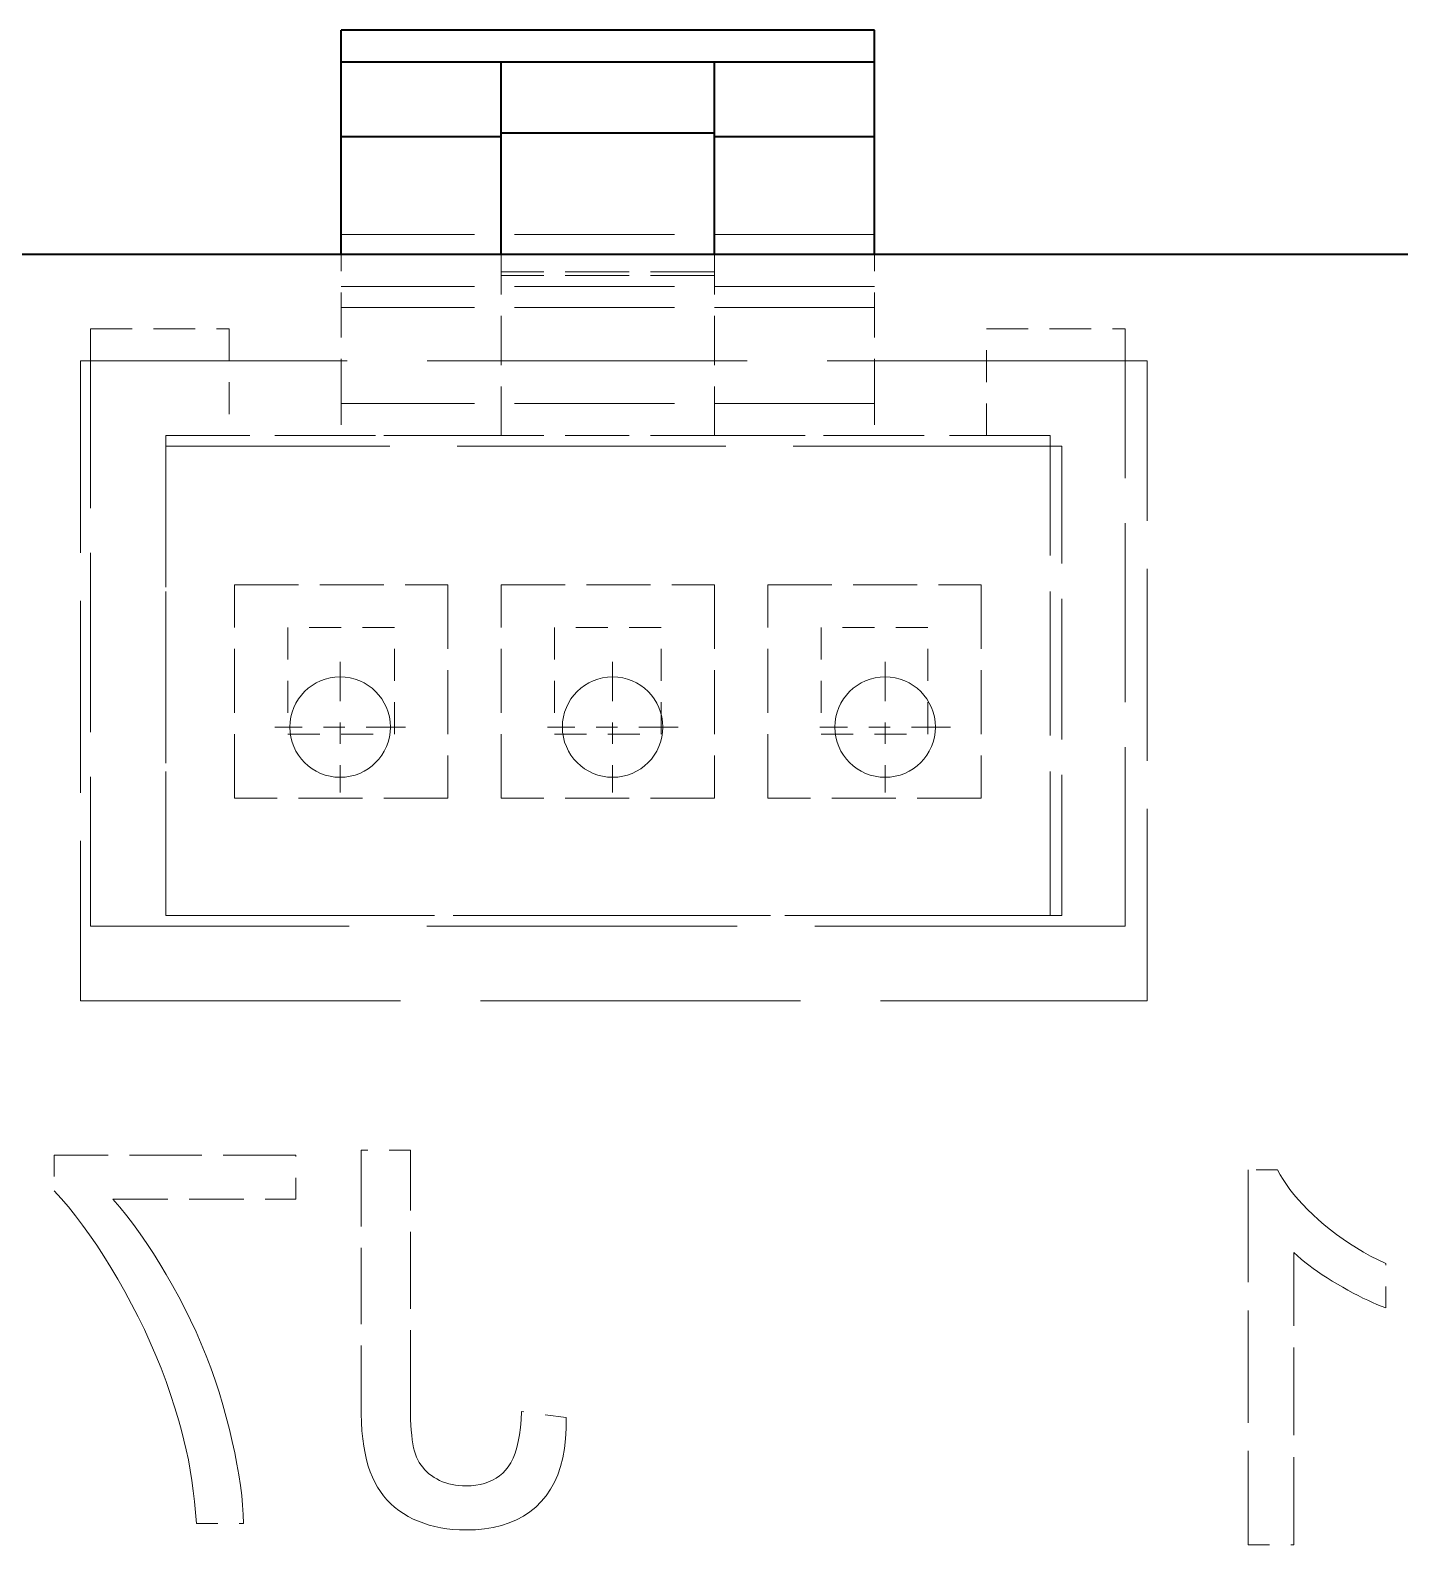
# Model space of a CAD drawing. Extents: x 23 to 417, y 3 to 294.
# Drawn here: x 234.59 to 241.01, y 143.64 to 150.74 of the extents above; entities that cross this region are included whole.
import ezdxf

# ---------------------------------------------------------------- set-up
doc = ezdxf.new("R2010")
doc.units = 0
doc.linetypes.add('DASHDOT', pattern=[18.5, 12, -3, 0.5, -3])
doc.linetypes.add('DASHED', pattern=[15, 12, -3])
doc.layers.get('0').update_dxf_attribs({"lineweight": 13})

# ---------------------------------------------------------------- blocks, each defined once
blk = doc.blocks.new('BLOCK3510')
at = {"color": 7, "linetype": 'DASHDOT', "lineweight": 13, "ltscale": 0.030627}
for p, q in [((-63.456, 44.479), (-63.456, 43.254)), ((-62.843, 43.867), (-64.068, 43.867))]:
    blk.add_line(p, q, dxfattribs=at)
blk = doc.blocks.new('BLOCK3511')
at = {"color": 7, "linetype": 'DASHDOT', "lineweight": 13, "ltscale": 0.030627}
for p, q in [((-66.011, 44.479), (-66.011, 43.254)), ((-65.398, 43.867), (-66.623, 43.867))]:
    blk.add_line(p, q, dxfattribs=at)
blk = doc.blocks.new('BLOCK3516')
at = {"color": 7, "linetype": 'DASHDOT', "lineweight": 13, "ltscale": 0.030627}
blk.add_line((-68.566, 44.479), (-68.566, 43.254), dxfattribs=at)
at = {"color": 7, "linetype": 'DASHDOT', "lineweight": 13, "ltscale": 0.030626}
blk.add_line((-67.953, 43.867), (-69.178, 43.867), dxfattribs=at)
blk = doc.blocks.new('BLOCK3528')
at = {"color": 7, "lineweight": 35, "ltscale": 0.0075}
for p, q in [((-68.555, 50.1), (-68.555, 50.4)), ((-63.555, 50.1), (-63.555, 50.4))]:
    blk.add_line(p, q, dxfattribs=at)
at = {"color": 7, "lineweight": 35, "ltscale": 0.125}
blk.add_line((-63.555, 50.4), (-68.555, 50.4), dxfattribs=at)
at = {"color": 7, "lineweight": 35, "ltscale": 0.0175}
for p, q in [((-68.555, 49.4), (-68.555, 50.1)), ((-63.555, 49.4), (-63.555, 50.1))]:
    blk.add_line(p, q, dxfattribs=at)
at = {"color": 7, "lineweight": 35, "ltscale": 0.0375}
for p, q in [((-67.055, 50.1), (-68.555, 50.1)), ((-63.555, 50.1), (-65.055, 50.1)), ((-67.055, 49.4), (-68.555, 49.4)), ((-63.555, 49.4), (-65.055, 49.4))]:
    blk.add_line(p, q, dxfattribs=at)
at = {"color": 7, "lineweight": 35, "ltscale": 0.016587}
for p, q in [((-67.055, 49.436), (-67.055, 50.1)), ((-65.055, 49.436), (-65.055, 50.1))]:
    blk.add_line(p, q, dxfattribs=at)
at = {"color": 7, "lineweight": 35, "ltscale": 0.05}
for p, q in [((-65.055, 50.1), (-67.055, 50.1)), ((-65.055, 49.436), (-67.055, 49.436))]:
    blk.add_line(p, q, dxfattribs=at)
at = {"color": 7, "lineweight": 35, "ltscale": 0.028413}
for p, q in [((-67.055, 48.3), (-67.055, 49.436)), ((-65.055, 48.3), (-65.055, 49.436))]:
    blk.add_line(p, q, dxfattribs=at)
at = {"color": 7, "lineweight": 35, "ltscale": 0.0275}
for p, q in [((-68.555, 48.3), (-68.555, 49.4)), ((-63.555, 48.3), (-63.555, 49.4))]:
    blk.add_line(p, q, dxfattribs=at)
at = {"color": 7, "linetype": 'DASHED', "lineweight": 13, "ltscale": 0.125}
for p, q in [((-63.555, 48.486), (-68.555, 48.486)), ((-63.555, 47.999), (-68.555, 47.999)), ((-63.555, 47.8), (-68.555, 47.8)), ((-63.555, 46.9), (-68.555, 46.9)), ((-63.555, 46.9), (-68.555, 46.9))]:
    blk.add_line(p, q, dxfattribs=at)
at = {"color": 7, "lineweight": 35}
blk.add_line((-81, 48.3), (-11.7, 48.3), dxfattribs=at)
at = {"color": 7, "linetype": 'DASHED', "lineweight": 13, "ltscale": 0.035}
for p, q in [((-68.555, 46.9), (-68.555, 48.3)), ((-63.555, 46.9), (-63.555, 48.3))]:
    blk.add_line(p, q, dxfattribs=at)
at = {"color": 7, "linetype": 'DASHED', "lineweight": 13, "ltscale": 0.004087}
for p, q in [((-67.055, 48.136), (-67.055, 48.3)), ((-65.055, 48.136), (-65.055, 48.3))]:
    blk.add_line(p, q, dxfattribs=at)
at = {"color": 7, "linetype": 'DASHED', "lineweight": 13, "ltscale": 0.038413}
for p, q in [((-67.055, 46.6), (-67.055, 48.136)), ((-65.055, 46.6), (-65.055, 48.136))]:
    blk.add_line(p, q, dxfattribs=at)
at = {"color": 7, "linetype": 'DASHED', "lineweight": 13, "ltscale": 0.05}
for p, q in [((-65.055, 48.136), (-67.055, 48.136)), ((-65.055, 48.1), (-67.055, 48.1)), ((-65.055, 46.6), (-67.055, 46.6)), ((-69.555, 45.2), (-67.555, 45.2)), ((-69.555, 43.2), (-69.555, 45.2)), ((-67.555, 45.2), (-67.555, 43.2)), ((-67.055, 45.2), (-65.055, 45.2)), ((-67.055, 43.2), (-67.055, 45.2)), ((-65.055, 45.2), (-65.055, 43.2)), ((-64.555, 45.2), (-62.555, 45.2)), ((-64.555, 43.2), (-64.555, 45.2)), ((-62.555, 45.2), (-62.555, 43.2)), ((-67.555, 43.2), (-69.555, 43.2)), ((-65.055, 43.2), (-67.055, 43.2)), ((-62.555, 43.2), (-64.555, 43.2))]:
    blk.add_line(p, q, dxfattribs=at)
at = {"color": 7, "linetype": 'DASHED', "lineweight": 13, "ltscale": 0.0325}
for p, q in [((-70.905, 47.6), (-69.605, 47.6)), ((-62.505, 47.6), (-61.205, 47.6))]:
    blk.add_line(p, q, dxfattribs=at)
at = {"color": 7, "linetype": 'DASHED', "lineweight": 13, "ltscale": 0.14}
for p, q in [((-70.905, 47.6), (-70.905, 42)), ((-61.205, 42), (-61.205, 47.6))]:
    blk.add_line(p, q, dxfattribs=at)
at = {"color": 7, "linetype": 'DASHED', "lineweight": 13, "ltscale": 0.025}
for p, q in [((-69.605, 47.6), (-69.605, 46.6)), ((-62.505, 46.6), (-62.505, 47.6)), ((-68.055, 44.8), (-69.055, 44.8)), ((-69.055, 44.8), (-69.055, 43.8)), ((-68.055, 43.8), (-68.055, 44.8)), ((-65.555, 44.8), (-66.555, 44.8)), ((-66.555, 44.8), (-66.555, 43.8)), ((-65.555, 43.8), (-65.555, 44.8)), ((-63.055, 44.8), (-64.055, 44.8)), ((-64.055, 44.8), (-64.055, 43.8)), ((-63.055, 43.8), (-63.055, 44.8)), ((-69.055, 43.8), (-68.055, 43.8)), ((-66.555, 43.8), (-65.555, 43.8)), ((-64.055, 43.8), (-63.055, 43.8))]:
    blk.add_line(p, q, dxfattribs=at)
at = {"color": 7, "linetype": 'DASHED', "lineweight": 13, "ltscale": 0.25}
for p, q in [((-61, 47.3), (-71, 47.3)), ((-71, 41.3), (-61, 41.3))]:
    blk.add_line(p, q, dxfattribs=at)
at = {"color": 7, "linetype": 'DASHED', "lineweight": 13, "ltscale": 0.15}
for p, q in [((-71, 47.3), (-71, 41.3)), ((-61, 41.3), (-61, 47.3))]:
    blk.add_line(p, q, dxfattribs=at)
at = {"color": 7, "linetype": 'DASHED', "lineweight": 13, "ltscale": 0.0075}
for p, q in [((-68.555, 46.9), (-68.555, 46.6)), ((-63.555, 46.9), (-63.555, 46.6))]:
    blk.add_line(p, q, dxfattribs=at)
at = {"color": 7, "linetype": 'DASHED', "lineweight": 13, "ltscale": 0.1125}
for p, q in [((-70.2, 42.1), (-70.2, 46.6)), ((-61.91, 42.1), (-61.91, 46.6))]:
    blk.add_line(p, q, dxfattribs=at)
at = {"color": 7, "linetype": 'DASHED', "lineweight": 13, "ltscale": 0.078625}
for p, q in [((-67.055, 46.6), (-70.2, 46.6)), ((-61.91, 46.6), (-65.055, 46.6))]:
    blk.add_line(p, q, dxfattribs=at)
at = {"color": 7, "linetype": 'DASHED', "lineweight": 13, "ltscale": 0.0375}
for p, q in [((-67.055, 46.6), (-68.555, 46.6)), ((-63.555, 46.6), (-65.055, 46.6))]:
    blk.add_line(p, q, dxfattribs=at)
at = {"color": 7, "linetype": 'DASHED', "lineweight": 13, "ltscale": 0.11}
for p, q in [((-70.2, 46.5), (-70.2, 42.1)), ((-61.8, 42.1), (-61.8, 46.5))]:
    blk.add_line(p, q, dxfattribs=at)
at = {"color": 7, "linetype": 'DASHED', "lineweight": 13, "ltscale": 0.21}
for p, q in [((-61.8, 46.5), (-70.2, 46.5)), ((-70.2, 42.1), (-61.8, 42.1))]:
    blk.add_line(p, q, dxfattribs=at)
at = {"color": 7, "linetype": 'DASHED', "lineweight": 13, "ltscale": 0.20725}
blk.add_line((-61.91, 42.1), (-70.2, 42.1), dxfattribs=at)
at = {"color": 7, "linetype": 'DASHED', "lineweight": 13, "ltscale": 0.2425}
blk.add_line((-61.205, 42), (-70.905, 42), dxfattribs=at)
at = {"color": 7, "linetype": 'DASHED', "lineweight": 13, "ltscale": 0.011579}
blk.add_line((-67.907, 39.899), (-68.37, 39.899), dxfattribs=at)
at = {"color": 7, "linetype": 'DASHED', "lineweight": 13, "ltscale": 0.059627}
blk.add_line((-68.37, 39.899), (-68.37, 37.514), dxfattribs=at)
at = {"color": 7, "linetype": 'DASHED', "lineweight": 13, "ltscale": 0.060283}
blk.add_line((-67.907, 37.488), (-67.907, 39.899), dxfattribs=at)
at = {"color": 7, "linetype": 'DASHED', "lineweight": 13, "ltscale": 0.056642}
blk.add_line((-68.982, 39.854), (-71.247, 39.854), dxfattribs=at)
at = {"color": 7, "linetype": 'DASHED', "lineweight": 13, "ltscale": 0.008356}
blk.add_line((-71.247, 39.854), (-71.247, 39.52), dxfattribs=at)
at = {"color": 7, "linetype": 'DASHED', "lineweight": 13, "ltscale": 0.010326}
blk.add_line((-68.982, 39.441), (-68.982, 39.854), dxfattribs=at)
at = {"color": 7, "linetype": 'DASHED', "lineweight": 13, "ltscale": 0.006924}
blk.add_line((-59.776, 39.716), (-60.053, 39.716), dxfattribs=at)
at = {"color": 7, "linetype": 'DASHED', "lineweight": 13, "ltscale": 0.087858}
blk.add_line((-60.053, 39.716), (-60.053, 36.201), dxfattribs=at)
at = {"color": 7, "linetype": 'DASHED', "lineweight": 13, "ltscale": 0.001286}
blk.add_line((-59.752, 39.67), (-59.776, 39.716), dxfattribs=at)
at = {"color": 7, "linetype": 'DASHED', "lineweight": 13, "ltscale": 0.001331}
blk.add_line((-59.724, 39.624), (-59.752, 39.67), dxfattribs=at)
at = {"color": 7, "linetype": 'DASHED', "lineweight": 13, "ltscale": 0.001379}
blk.add_line((-59.694, 39.578), (-59.724, 39.624), dxfattribs=at)
at = {"color": 7, "linetype": 'DASHED', "lineweight": 13, "ltscale": 0.002482}
blk.add_line((-71.247, 39.52), (-71.181, 39.446), dxfattribs=at)
at = {"color": 7, "linetype": 'DASHED', "lineweight": 13, "ltscale": 0.00143}
blk.add_line((-59.661, 39.532), (-59.694, 39.578), dxfattribs=at)
at = {"color": 7, "linetype": 'DASHED', "lineweight": 13, "ltscale": 0.001483}
blk.add_line((-59.624, 39.485), (-59.661, 39.532), dxfattribs=at)
at = {"color": 7, "linetype": 'DASHED', "lineweight": 13, "ltscale": 0.001538}
blk.add_line((-59.584, 39.438), (-59.624, 39.485), dxfattribs=at)
at = {"color": 7, "linetype": 'DASHED', "lineweight": 13, "ltscale": 0.002569}
blk.add_line((-71.181, 39.446), (-71.114, 39.368), dxfattribs=at)
at = {"color": 7, "linetype": 'DASHED', "lineweight": 13, "ltscale": 0.002657}
blk.add_line((-71.114, 39.368), (-71.047, 39.285), dxfattribs=at)
at = {"color": 7, "linetype": 'DASHED', "lineweight": 13, "ltscale": 0.002505}
blk.add_line((-70.631, 39.365), (-70.696, 39.441), dxfattribs=at)
at = {"color": 7, "linetype": 'DASHED', "lineweight": 13, "ltscale": 0.042855}
blk.add_line((-70.696, 39.441), (-68.982, 39.441), dxfattribs=at)
at = {"color": 7, "linetype": 'DASHED', "lineweight": 13, "ltscale": 0.002558}
blk.add_line((-70.566, 39.285), (-70.631, 39.365), dxfattribs=at)
at = {"color": 7, "linetype": 'DASHED', "lineweight": 13, "ltscale": 0.001596}
blk.add_line((-59.541, 39.391), (-59.584, 39.438), dxfattribs=at)
at = {"color": 7, "linetype": 'DASHED', "lineweight": 13, "ltscale": 0.001655}
blk.add_line((-59.495, 39.344), (-59.541, 39.391), dxfattribs=at)
at = {"color": 7, "linetype": 'DASHED', "lineweight": 13, "ltscale": 0.001715}
blk.add_line((-59.446, 39.296), (-59.495, 39.344), dxfattribs=at)
at = {"color": 7, "linetype": 'DASHED', "lineweight": 13, "ltscale": 0.002747}
blk.add_line((-71.047, 39.285), (-70.981, 39.198), dxfattribs=at)
at = {"color": 7, "linetype": 'DASHED', "lineweight": 13, "ltscale": 0.002839}
blk.add_line((-70.981, 39.198), (-70.915, 39.106), dxfattribs=at)
at = {"color": 7, "linetype": 'DASHED', "lineweight": 13, "ltscale": 0.002614}
blk.add_line((-70.503, 39.202), (-70.566, 39.285), dxfattribs=at)
at = {"color": 7, "linetype": 'DASHED', "lineweight": 13, "ltscale": 0.002671}
blk.add_line((-70.44, 39.116), (-70.503, 39.202), dxfattribs=at)
at = {"color": 7, "linetype": 'DASHED', "lineweight": 13, "ltscale": 0.001777}
blk.add_line((-59.394, 39.248), (-59.446, 39.296), dxfattribs=at)
at = {"color": 7, "linetype": 'DASHED', "lineweight": 13, "ltscale": 0.001815}
blk.add_line((-59.339, 39.2), (-59.394, 39.248), dxfattribs=at)
at = {"color": 7, "linetype": 'DASHED', "lineweight": 13, "ltscale": 0.001826}
blk.add_line((-59.282, 39.154), (-59.339, 39.2), dxfattribs=at)
at = {"color": 7, "linetype": 'DASHED', "lineweight": 13, "ltscale": 0.002933}
blk.add_line((-70.915, 39.106), (-70.848, 39.009), dxfattribs=at)
at = {"color": 7, "linetype": 'DASHED', "lineweight": 13, "ltscale": 0.00273}
blk.add_line((-70.378, 39.026), (-70.44, 39.116), dxfattribs=at)
at = {"color": 7, "linetype": 'DASHED', "lineweight": 13, "ltscale": 0.00184}
blk.add_line((-59.224, 39.109), (-59.282, 39.154), dxfattribs=at)
at = {"color": 7, "linetype": 'DASHED', "lineweight": 13, "ltscale": 0.001855}
blk.add_line((-59.163, 39.066), (-59.224, 39.109), dxfattribs=at)
at = {"color": 7, "linetype": 'DASHED', "lineweight": 13, "ltscale": 0.001872}
blk.add_line((-59.101, 39.024), (-59.163, 39.066), dxfattribs=at)
at = {"color": 7, "linetype": 'DASHED', "lineweight": 13, "ltscale": 0.003029}
for p, q in [((-70.848, 39.009), (-70.782, 38.907)), ((-69.779, 37.859), (-69.822, 37.972))]:
    blk.add_line(p, q, dxfattribs=at)
at = {"color": 7, "linetype": 'DASHED', "lineweight": 13, "ltscale": 0.003126}
blk.add_line((-70.782, 38.907), (-70.716, 38.801), dxfattribs=at)
at = {"color": 7, "linetype": 'DASHED', "lineweight": 13, "ltscale": 0.002791}
blk.add_line((-70.317, 38.933), (-70.378, 39.026), dxfattribs=at)
at = {"color": 7, "linetype": 'DASHED', "lineweight": 13, "ltscale": 0.002853}
blk.add_line((-70.256, 38.836), (-70.317, 38.933), dxfattribs=at)
at = {"color": 7, "linetype": 'DASHED', "lineweight": 13, "ltscale": 0.06846}
blk.add_line((-59.623, 36.201), (-59.623, 38.94), dxfattribs=at)
at = {"color": 7, "linetype": 'DASHED', "lineweight": 13, "ltscale": 0.00109}
blk.add_line((-59.623, 38.94), (-59.591, 38.91), dxfattribs=at)
at = {"color": 7, "linetype": 'DASHED', "lineweight": 13, "ltscale": 0.001126}
blk.add_line((-59.591, 38.91), (-59.557, 38.88), dxfattribs=at)
at = {"color": 7, "linetype": 'DASHED', "lineweight": 13, "ltscale": 0.00189}
blk.add_line((-59.037, 38.984), (-59.101, 39.024), dxfattribs=at)
at = {"color": 7, "linetype": 'DASHED', "lineweight": 13, "ltscale": 0.00191}
blk.add_line((-58.971, 38.945), (-59.037, 38.984), dxfattribs=at)
at = {"color": 7, "linetype": 'DASHED', "lineweight": 13, "ltscale": 0.001932}
blk.add_line((-58.904, 38.908), (-58.971, 38.945), dxfattribs=at)
at = {"color": 7, "linetype": 'DASHED', "lineweight": 13, "ltscale": 0.001955}
blk.add_line((-58.835, 38.872), (-58.904, 38.908), dxfattribs=at)
at = {"color": 7, "linetype": 'DASHED', "lineweight": 13, "ltscale": 0.003225}
blk.add_line((-70.716, 38.801), (-70.651, 38.69), dxfattribs=at)
at = {"color": 7, "linetype": 'DASHED', "lineweight": 13, "ltscale": 0.002916}
blk.add_line((-70.196, 38.736), (-70.256, 38.836), dxfattribs=at)
at = {"color": 7, "linetype": 'DASHED', "lineweight": 13, "ltscale": 0.001163}
for p, q in [((-59.557, 38.88), (-59.521, 38.851)), ((-58.888, 38.473), (-58.846, 38.454))]:
    blk.add_line(p, q, dxfattribs=at)
at = {"color": 7, "linetype": 'DASHED', "lineweight": 13, "ltscale": 0.001201}
for p, q in [((-59.521, 38.851), (-59.483, 38.821)), ((-58.932, 38.493), (-58.888, 38.473))]:
    blk.add_line(p, q, dxfattribs=at)
at = {"color": 7, "linetype": 'DASHED', "lineweight": 13, "ltscale": 0.001239}
blk.add_line((-59.483, 38.821), (-59.443, 38.792), dxfattribs=at)
at = {"color": 7, "linetype": 'DASHED', "lineweight": 13, "ltscale": 0.001278}
blk.add_line((-59.443, 38.792), (-59.402, 38.762), dxfattribs=at)
at = {"color": 7, "linetype": 'DASHED', "lineweight": 13, "ltscale": 0.001318}
blk.add_line((-59.402, 38.762), (-59.358, 38.732), dxfattribs=at)
at = {"color": 7, "linetype": 'DASHED', "lineweight": 13, "ltscale": 0.001979}
blk.add_line((-58.763, 38.837), (-58.835, 38.872), dxfattribs=at)
at = {"color": 7, "linetype": 'DASHED', "lineweight": 13, "ltscale": 0.010385}
blk.add_line((-58.763, 38.422), (-58.763, 38.837), dxfattribs=at)
at = {"color": 7, "linetype": 'DASHED', "lineweight": 13, "ltscale": 0.003324}
blk.add_line((-70.651, 38.69), (-70.585, 38.574), dxfattribs=at)
at = {"color": 7, "linetype": 'DASHED', "lineweight": 13, "ltscale": 0.00298}
blk.add_line((-70.137, 38.632), (-70.196, 38.736), dxfattribs=at)
at = {"color": 7, "linetype": 'DASHED', "lineweight": 13, "ltscale": 0.003046}
blk.add_line((-70.079, 38.525), (-70.137, 38.632), dxfattribs=at)
at = {"color": 7, "linetype": 'DASHED', "lineweight": 13, "ltscale": 0.001358}
blk.add_line((-59.358, 38.732), (-59.313, 38.703), dxfattribs=at)
at = {"color": 7, "linetype": 'DASHED', "lineweight": 13, "ltscale": 0.001399}
blk.add_line((-59.313, 38.703), (-59.265, 38.673), dxfattribs=at)
at = {"color": 7, "linetype": 'DASHED', "lineweight": 13, "ltscale": 0.00144}
for p, q in [((-59.265, 38.673), (-59.216, 38.644)), ((-59.216, 38.644), (-59.166, 38.615))]:
    blk.add_line(p, q, dxfattribs=at)
at = {"color": 7, "linetype": 'DASHED', "lineweight": 13, "ltscale": 0.003364}
blk.add_line((-70.585, 38.574), (-70.521, 38.456), dxfattribs=at)
at = {"color": 7, "linetype": 'DASHED', "lineweight": 13, "ltscale": 0.003072}
blk.add_line((-70.022, 38.416), (-70.079, 38.525), dxfattribs=at)
at = {"color": 7, "linetype": 'DASHED', "lineweight": 13, "ltscale": 0.0014}
blk.add_line((-59.166, 38.615), (-59.117, 38.587), dxfattribs=at)
at = {"color": 7, "linetype": 'DASHED', "lineweight": 13, "ltscale": 0.001359}
blk.add_line((-59.117, 38.587), (-59.069, 38.561), dxfattribs=at)
at = {"color": 7, "linetype": 'DASHED', "lineweight": 13, "ltscale": 0.001319}
blk.add_line((-59.069, 38.561), (-59.022, 38.537), dxfattribs=at)
at = {"color": 7, "linetype": 'DASHED', "lineweight": 13, "ltscale": 0.00128}
for p, q in [((-59.022, 38.537), (-58.977, 38.514)), ((-68.015, 36.521), (-67.972, 36.493))]:
    blk.add_line(p, q, dxfattribs=at)
at = {"color": 7, "linetype": 'DASHED', "lineweight": 13, "ltscale": 0.00124}
blk.add_line((-58.977, 38.514), (-58.932, 38.493), dxfattribs=at)
at = {"color": 7, "linetype": 'DASHED', "lineweight": 13, "ltscale": 0.003344}
blk.add_line((-70.521, 38.456), (-70.459, 38.337), dxfattribs=at)
at = {"color": 7, "linetype": 'DASHED', "lineweight": 13, "ltscale": 0.003326}
blk.add_line((-70.459, 38.337), (-70.401, 38.218), dxfattribs=at)
at = {"color": 7, "linetype": 'DASHED', "lineweight": 13, "ltscale": 0.003061}
blk.add_line((-69.968, 38.307), (-70.022, 38.416), dxfattribs=at)
at = {"color": 7, "linetype": 'DASHED', "lineweight": 13, "ltscale": 0.001125}
blk.add_line((-58.846, 38.454), (-58.804, 38.437), dxfattribs=at)
at = {"color": 7, "linetype": 'DASHED', "lineweight": 13, "ltscale": 0.001087}
blk.add_line((-58.804, 38.437), (-58.763, 38.422), dxfattribs=at)
at = {"color": 7, "linetype": 'DASHED', "lineweight": 13, "ltscale": 0.003309}
blk.add_line((-70.401, 38.218), (-70.346, 38.097), dxfattribs=at)
at = {"color": 7, "linetype": 'DASHED', "lineweight": 13, "ltscale": 0.00305}
blk.add_line((-69.917, 38.196), (-69.968, 38.307), dxfattribs=at)
at = {"color": 7, "linetype": 'DASHED', "lineweight": 13, "ltscale": 0.003042}
blk.add_line((-69.868, 38.084), (-69.917, 38.196), dxfattribs=at)
at = {"color": 7, "linetype": 'DASHED', "lineweight": 13, "ltscale": 0.003294}
blk.add_line((-70.346, 38.097), (-70.294, 37.976), dxfattribs=at)
at = {"color": 7, "linetype": 'DASHED', "lineweight": 13, "ltscale": 0.003035}
blk.add_line((-69.822, 37.972), (-69.868, 38.084), dxfattribs=at)
at = {"color": 7, "linetype": 'DASHED', "lineweight": 13, "ltscale": 0.00328}
blk.add_line((-70.294, 37.976), (-70.245, 37.855), dxfattribs=at)
at = {"color": 7, "linetype": 'DASHED', "lineweight": 13, "ltscale": 0.003269}
blk.add_line((-70.245, 37.855), (-70.198, 37.732), dxfattribs=at)
at = {"color": 7, "linetype": 'DASHED', "lineweight": 13, "ltscale": 0.003026}
blk.add_line((-69.739, 37.745), (-69.779, 37.859), dxfattribs=at)
at = {"color": 7, "linetype": 'DASHED', "lineweight": 13, "ltscale": 0.003259}
blk.add_line((-70.198, 37.732), (-70.155, 37.609), dxfattribs=at)
at = {"color": 7, "linetype": 'DASHED', "lineweight": 13, "ltscale": 0.003024}
blk.add_line((-69.701, 37.63), (-69.739, 37.745), dxfattribs=at)
at = {"color": 7, "linetype": 'DASHED', "lineweight": 13, "ltscale": 0.003023}
blk.add_line((-69.666, 37.514), (-69.701, 37.63), dxfattribs=at)
at = {"color": 7, "linetype": 'DASHED', "lineweight": 13, "ltscale": 0.00325}
blk.add_line((-70.155, 37.609), (-70.115, 37.486), dxfattribs=at)
at = {"color": 7, "linetype": 'DASHED', "lineweight": 13, "ltscale": 0.003244}
blk.add_line((-70.115, 37.486), (-70.077, 37.362), dxfattribs=at)
at = {"color": 7, "linetype": 'DASHED', "lineweight": 13, "ltscale": 0.003025}
blk.add_line((-69.633, 37.397), (-69.666, 37.514), dxfattribs=at)
at = {"color": 7, "linetype": 'DASHED', "lineweight": 13, "ltscale": 0.002147}
blk.add_line((-68.37, 37.514), (-68.369, 37.428), dxfattribs=at)
at = {"color": 7, "linetype": 'DASHED', "lineweight": 13, "ltscale": 0.001463}
blk.add_line((-67.907, 37.43), (-67.907, 37.488), dxfattribs=at)
at = {"color": 7, "linetype": 'DASHED', "lineweight": 13, "ltscale": 0.002303}
blk.add_line((-70.077, 37.362), (-70.053, 37.273), dxfattribs=at)
at = {"color": 7, "linetype": 'DASHED', "lineweight": 13, "ltscale": 0.002975}
blk.add_line((-69.604, 37.282), (-69.633, 37.397), dxfattribs=at)
at = {"color": 7, "linetype": 'DASHED', "lineweight": 13, "ltscale": 0.002049}
blk.add_line((-68.369, 37.428), (-68.366, 37.347), dxfattribs=at)
at = {"color": 7, "linetype": 'DASHED', "lineweight": 13, "ltscale": 0.001953}
blk.add_line((-68.366, 37.347), (-68.361, 37.269), dxfattribs=at)
at = {"color": 7, "linetype": 'DASHED', "lineweight": 13, "ltscale": 0.001382}
blk.add_line((-67.905, 37.374), (-67.907, 37.43), dxfattribs=at)
at = {"color": 7, "linetype": 'DASHED', "lineweight": 13, "ltscale": 0.001301}
for p, q in [((-67.903, 37.322), (-67.905, 37.374)), ((-67.972, 36.493), (-67.928, 36.466))]:
    blk.add_line(p, q, dxfattribs=at)
at = {"color": 7, "linetype": 'DASHED', "lineweight": 13, "ltscale": 0.001824}
blk.add_line((-66.868, 37.372), (-66.875, 37.3), dxfattribs=at)
at = {"color": 7, "linetype": 'DASHED', "lineweight": 13, "ltscale": 0.001945}
blk.add_line((-66.864, 37.45), (-66.868, 37.372), dxfattribs=at)
at = {"color": 7, "linetype": 'DASHED', "lineweight": 13, "ltscale": 0.010542}
blk.add_line((-66.446, 37.393), (-66.864, 37.45), dxfattribs=at)
at = {"color": 7, "linetype": 'DASHED', "lineweight": 13, "ltscale": 0.00255}
blk.add_line((-66.447, 37.291), (-66.446, 37.393), dxfattribs=at)
at = {"color": 7, "linetype": 'DASHED', "lineweight": 13, "ltscale": 0.002331}
blk.add_line((-70.053, 37.273), (-70.03, 37.182), dxfattribs=at)
at = {"color": 7, "linetype": 'DASHED', "lineweight": 13, "ltscale": 0.002874}
blk.add_line((-69.577, 37.17), (-69.604, 37.282), dxfattribs=at)
at = {"color": 7, "linetype": 'DASHED', "lineweight": 13, "ltscale": 0.001859}
for p, q in [((-68.361, 37.269), (-68.353, 37.195)), ((-66.98, 36.406), (-66.912, 36.435))]:
    blk.add_line(p, q, dxfattribs=at)
at = {"color": 7, "linetype": 'DASHED', "lineweight": 13, "ltscale": 0.001221}
blk.add_line((-67.9, 37.274), (-67.903, 37.322), dxfattribs=at)
at = {"color": 7, "linetype": 'DASHED', "lineweight": 13, "ltscale": 0.001141}
blk.add_line((-67.895, 37.228), (-67.9, 37.274), dxfattribs=at)
at = {"color": 7, "linetype": 'DASHED', "lineweight": 13, "ltscale": 0.001063}
blk.add_line((-67.89, 37.186), (-67.895, 37.228), dxfattribs=at)
at = {"color": 7, "linetype": 'DASHED', "lineweight": 13, "ltscale": 0.001589}
blk.add_line((-66.885, 37.232), (-66.896, 37.17), dxfattribs=at)
at = {"color": 7, "linetype": 'DASHED', "lineweight": 13, "ltscale": 0.001705}
blk.add_line((-66.875, 37.3), (-66.885, 37.232), dxfattribs=at)
at = {"color": 7, "linetype": 'DASHED', "lineweight": 13, "ltscale": 0.002425}
blk.add_line((-66.453, 37.194), (-66.447, 37.291), dxfattribs=at)
at = {"color": 7, "linetype": 'DASHED', "lineweight": 13, "ltscale": 0.002361}
blk.add_line((-70.03, 37.182), (-70.008, 37.09), dxfattribs=at)
at = {"color": 7, "linetype": 'DASHED', "lineweight": 13, "ltscale": 0.002392}
blk.add_line((-70.008, 37.09), (-69.989, 36.997), dxfattribs=at)
at = {"color": 7, "linetype": 'DASHED', "lineweight": 13, "ltscale": 0.002773}
blk.add_line((-69.554, 37.062), (-69.577, 37.17), dxfattribs=at)
at = {"color": 7, "linetype": 'DASHED', "lineweight": 13, "ltscale": 0.002674}
blk.add_line((-69.533, 36.957), (-69.554, 37.062), dxfattribs=at)
at = {"color": 7, "linetype": 'DASHED', "lineweight": 13, "ltscale": 0.001767}
blk.add_line((-68.353, 37.195), (-68.344, 37.125), dxfattribs=at)
at = {"color": 7, "linetype": 'DASHED', "lineweight": 13, "ltscale": 0.001677}
blk.add_line((-68.344, 37.125), (-68.332, 37.059), dxfattribs=at)
at = {"color": 7, "linetype": 'DASHED', "lineweight": 13, "ltscale": 0.00159}
blk.add_line((-68.332, 37.059), (-68.318, 36.996), dxfattribs=at)
at = {"color": 7, "linetype": 'DASHED', "lineweight": 13, "ltscale": 0.000984804}
blk.add_line((-67.884, 37.147), (-67.89, 37.186), dxfattribs=at)
at = {"color": 7, "linetype": 'DASHED', "lineweight": 13, "ltscale": 0.000908617}
blk.add_line((-67.877, 37.111), (-67.884, 37.147), dxfattribs=at)
at = {"color": 7, "linetype": 'DASHED', "lineweight": 13, "ltscale": 0.000834159}
blk.add_line((-67.869, 37.079), (-67.877, 37.111), dxfattribs=at)
at = {"color": 7, "linetype": 'DASHED', "lineweight": 13, "ltscale": 0.000761759}
blk.add_line((-67.86, 37.05), (-67.869, 37.079), dxfattribs=at)
at = {"color": 7, "linetype": 'DASHED', "lineweight": 13, "ltscale": 0.001271}
blk.add_line((-66.926, 37.06), (-66.945, 37.012), dxfattribs=at)
at = {"color": 7, "linetype": 'DASHED', "lineweight": 13, "ltscale": 0.001371}
blk.add_line((-66.91, 37.112), (-66.926, 37.06), dxfattribs=at)
at = {"color": 7, "linetype": 'DASHED', "lineweight": 13, "ltscale": 0.001477}
blk.add_line((-66.896, 37.17), (-66.91, 37.112), dxfattribs=at)
at = {"color": 7, "linetype": 'DASHED', "lineweight": 13, "ltscale": 0.002199}
for p, q in [((-66.479, 37.016), (-66.463, 37.102)), ((-69.474, 36.484), (-69.48, 36.571))]:
    blk.add_line(p, q, dxfattribs=at)
at = {"color": 7, "linetype": 'DASHED', "lineweight": 13, "ltscale": 0.002308}
blk.add_line((-66.463, 37.102), (-66.453, 37.194), dxfattribs=at)
at = {"color": 7, "linetype": 'DASHED', "lineweight": 13, "ltscale": 0.002424}
blk.add_line((-69.989, 36.997), (-69.972, 36.901), dxfattribs=at)
at = {"color": 7, "linetype": 'DASHED', "lineweight": 13, "ltscale": 0.002576}
blk.add_line((-69.515, 36.855), (-69.533, 36.957), dxfattribs=at)
at = {"color": 7, "linetype": 'DASHED', "lineweight": 13, "ltscale": 0.001507}
blk.add_line((-68.318, 36.996), (-68.302, 36.938), dxfattribs=at)
at = {"color": 7, "linetype": 'DASHED', "lineweight": 13, "ltscale": 0.001428}
blk.add_line((-68.302, 36.938), (-68.284, 36.884), dxfattribs=at)
at = {"color": 7, "linetype": 'DASHED', "lineweight": 13, "ltscale": 0.000720189}
blk.add_line((-67.849, 37.023), (-67.86, 37.05), dxfattribs=at)
at = {"color": 7, "linetype": 'DASHED', "lineweight": 13, "ltscale": 0.000708804}
blk.add_line((-67.837, 36.997), (-67.849, 37.023), dxfattribs=at)
at = {"color": 7, "linetype": 'DASHED', "lineweight": 13, "ltscale": 0.000701169}
blk.add_line((-67.824, 36.973), (-67.837, 36.997), dxfattribs=at)
at = {"color": 7, "linetype": 'DASHED', "lineweight": 13, "ltscale": 0.000696847}
blk.add_line((-67.809, 36.949), (-67.824, 36.973), dxfattribs=at)
at = {"color": 7, "linetype": 'DASHED', "lineweight": 13, "ltscale": 0.000695503}
blk.add_line((-67.792, 36.927), (-67.809, 36.949), dxfattribs=at)
at = {"color": 7, "linetype": 'DASHED', "lineweight": 13, "ltscale": 0.000697992}
blk.add_line((-67.774, 36.906), (-67.792, 36.927), dxfattribs=at)
at = {"color": 7, "linetype": 'DASHED', "lineweight": 13, "ltscale": 0.001027}
blk.add_line((-66.989, 36.933), (-67.014, 36.901), dxfattribs=at)
at = {"color": 7, "linetype": 'DASHED', "lineweight": 13, "ltscale": 0.001096}
blk.add_line((-66.966, 36.97), (-66.989, 36.933), dxfattribs=at)
at = {"color": 7, "linetype": 'DASHED', "lineweight": 13, "ltscale": 0.001179}
blk.add_line((-66.945, 37.012), (-66.966, 36.97), dxfattribs=at)
at = {"color": 7, "linetype": 'DASHED', "lineweight": 13, "ltscale": 0.002014}
blk.add_line((-66.526, 36.858), (-66.5, 36.934), dxfattribs=at)
at = {"color": 7, "linetype": 'DASHED', "lineweight": 13, "ltscale": 0.002101}
blk.add_line((-66.5, 36.934), (-66.479, 37.016), dxfattribs=at)
at = {"color": 7, "linetype": 'DASHED', "lineweight": 13, "ltscale": 0.002457}
blk.add_line((-69.972, 36.901), (-69.956, 36.804), dxfattribs=at)
at = {"color": 7, "linetype": 'DASHED', "lineweight": 13, "ltscale": 0.002492}
blk.add_line((-69.956, 36.804), (-69.943, 36.706), dxfattribs=at)
at = {"color": 7, "linetype": 'DASHED', "lineweight": 13, "ltscale": 0.00248}
blk.add_line((-69.5, 36.757), (-69.515, 36.855), dxfattribs=at)
at = {"color": 7, "linetype": 'DASHED', "lineweight": 13, "ltscale": 0.001353}
blk.add_line((-68.284, 36.884), (-68.264, 36.834), dxfattribs=at)
at = {"color": 7, "linetype": 'DASHED', "lineweight": 13, "ltscale": 0.001304}
blk.add_line((-68.264, 36.834), (-68.242, 36.787), dxfattribs=at)
at = {"color": 7, "linetype": 'DASHED', "lineweight": 13, "ltscale": 0.001282}
blk.add_line((-68.242, 36.787), (-68.217, 36.742), dxfattribs=at)
at = {"color": 7, "linetype": 'DASHED', "lineweight": 13, "ltscale": 0.000703757}
blk.add_line((-67.754, 36.886), (-67.774, 36.906), dxfattribs=at)
at = {"color": 7, "linetype": 'DASHED', "lineweight": 13, "ltscale": 0.000712406}
blk.add_line((-67.733, 36.867), (-67.754, 36.886), dxfattribs=at)
at = {"color": 7, "linetype": 'DASHED', "lineweight": 13, "ltscale": 0.00072479}
blk.add_line((-67.71, 36.849), (-67.733, 36.867), dxfattribs=at)
at = {"color": 7, "linetype": 'DASHED', "lineweight": 13, "ltscale": 0.00073957}
blk.add_line((-67.685, 36.833), (-67.71, 36.849), dxfattribs=at)
at = {"color": 7, "linetype": 'DASHED', "lineweight": 13, "ltscale": 0.000748208}
blk.add_line((-67.659, 36.818), (-67.685, 36.833), dxfattribs=at)
at = {"color": 7, "linetype": 'DASHED', "lineweight": 13, "ltscale": 0.000749895}
blk.add_line((-67.633, 36.804), (-67.659, 36.818), dxfattribs=at)
at = {"color": 7, "linetype": 'DASHED', "lineweight": 13, "ltscale": 0.000754859}
blk.add_line((-67.605, 36.792), (-67.633, 36.804), dxfattribs=at)
at = {"color": 7, "linetype": 'DASHED', "lineweight": 13, "ltscale": 0.000761376}
blk.add_line((-67.576, 36.782), (-67.605, 36.792), dxfattribs=at)
at = {"color": 7, "linetype": 'DASHED', "lineweight": 13, "ltscale": 0.000772037}
blk.add_line((-67.547, 36.773), (-67.576, 36.782), dxfattribs=at)
at = {"color": 7, "linetype": 'DASHED', "lineweight": 13, "ltscale": 0.001035}
blk.add_line((-67.212, 36.776), (-67.252, 36.766), dxfattribs=at)
at = {"color": 7, "linetype": 'DASHED', "lineweight": 13, "ltscale": 0.001007}
blk.add_line((-67.174, 36.79), (-67.212, 36.776), dxfattribs=at)
at = {"color": 7, "linetype": 'DASHED', "lineweight": 13, "ltscale": 0.000987315}
blk.add_line((-67.138, 36.806), (-67.174, 36.79), dxfattribs=at)
at = {"color": 7, "linetype": 'DASHED', "lineweight": 13, "ltscale": 0.000975278}
blk.add_line((-67.104, 36.825), (-67.138, 36.806), dxfattribs=at)
at = {"color": 7, "linetype": 'DASHED', "lineweight": 13, "ltscale": 0.000970806}
blk.add_line((-67.072, 36.847), (-67.104, 36.825), dxfattribs=at)
at = {"color": 7, "linetype": 'DASHED', "lineweight": 13, "ltscale": 0.000975488}
blk.add_line((-67.042, 36.873), (-67.072, 36.847), dxfattribs=at)
at = {"color": 7, "linetype": 'DASHED', "lineweight": 13, "ltscale": 0.000988077}
blk.add_line((-67.014, 36.901), (-67.042, 36.873), dxfattribs=at)
at = {"color": 7, "linetype": 'DASHED', "lineweight": 13, "ltscale": 0.00188}
blk.add_line((-66.594, 36.721), (-66.557, 36.787), dxfattribs=at)
at = {"color": 7, "linetype": 'DASHED', "lineweight": 13, "ltscale": 0.001939}
blk.add_line((-66.557, 36.787), (-66.526, 36.858), dxfattribs=at)
at = {"color": 7, "linetype": 'DASHED', "lineweight": 13, "ltscale": 0.002527}
blk.add_line((-69.943, 36.706), (-69.931, 36.605), dxfattribs=at)
at = {"color": 7, "linetype": 'DASHED', "lineweight": 13, "ltscale": 0.002384}
blk.add_line((-69.489, 36.663), (-69.5, 36.757), dxfattribs=at)
at = {"color": 7, "linetype": 'DASHED', "lineweight": 13, "ltscale": 0.002291}
blk.add_line((-69.48, 36.571), (-69.489, 36.663), dxfattribs=at)
at = {"color": 7, "linetype": 'DASHED', "lineweight": 13, "ltscale": 0.001265}
blk.add_line((-68.217, 36.742), (-68.189, 36.7), dxfattribs=at)
at = {"color": 7, "linetype": 'DASHED', "lineweight": 13, "ltscale": 0.001253}
blk.add_line((-68.189, 36.7), (-68.159, 36.659), dxfattribs=at)
at = {"color": 7, "linetype": 'DASHED', "lineweight": 13, "ltscale": 0.001247}
for p, q in [((-68.159, 36.659), (-68.127, 36.621)), ((-68.127, 36.621), (-68.092, 36.586))]:
    blk.add_line(p, q, dxfattribs=at)
at = {"color": 7, "linetype": 'DASHED', "lineweight": 13, "ltscale": 0.000785352}
blk.add_line((-67.516, 36.766), (-67.547, 36.773), dxfattribs=at)
at = {"color": 7, "linetype": 'DASHED', "lineweight": 13, "ltscale": 0.0007997}
blk.add_line((-67.485, 36.76), (-67.516, 36.766), dxfattribs=at)
at = {"color": 7, "linetype": 'DASHED', "lineweight": 13, "ltscale": 0.000817902}
blk.add_line((-67.452, 36.756), (-67.485, 36.76), dxfattribs=at)
at = {"color": 7, "linetype": 'DASHED', "lineweight": 13, "ltscale": 0.000838332}
blk.add_line((-67.419, 36.754), (-67.452, 36.756), dxfattribs=at)
at = {"color": 7, "linetype": 'DASHED', "lineweight": 13, "ltscale": 0.000859308}
blk.add_line((-67.384, 36.753), (-67.419, 36.754), dxfattribs=at)
at = {"color": 7, "linetype": 'DASHED', "lineweight": 13, "ltscale": 0.001157}
blk.add_line((-67.338, 36.754), (-67.384, 36.753), dxfattribs=at)
at = {"color": 7, "linetype": 'DASHED', "lineweight": 13, "ltscale": 0.00111}
blk.add_line((-67.294, 36.759), (-67.338, 36.754), dxfattribs=at)
at = {"color": 7, "linetype": 'DASHED', "lineweight": 13, "ltscale": 0.001069}
blk.add_line((-67.252, 36.766), (-67.294, 36.759), dxfattribs=at)
at = {"color": 7, "linetype": 'DASHED', "lineweight": 13, "ltscale": 0.00181}
blk.add_line((-66.681, 36.605), (-66.635, 36.66), dxfattribs=at)
at = {"color": 7, "linetype": 'DASHED', "lineweight": 13, "ltscale": 0.001837}
blk.add_line((-66.635, 36.66), (-66.594, 36.721), dxfattribs=at)
at = {"color": 7, "linetype": 'DASHED', "lineweight": 13, "ltscale": 0.002564}
blk.add_line((-69.931, 36.605), (-69.921, 36.503), dxfattribs=at)
at = {"color": 7, "linetype": 'DASHED', "lineweight": 13, "ltscale": 0.002601}
blk.add_line((-69.921, 36.503), (-69.913, 36.399), dxfattribs=at)
at = {"color": 7, "linetype": 'DASHED', "lineweight": 13, "ltscale": 0.001252}
blk.add_line((-68.092, 36.586), (-68.055, 36.552), dxfattribs=at)
at = {"color": 7, "linetype": 'DASHED', "lineweight": 13, "ltscale": 0.001263}
blk.add_line((-68.055, 36.552), (-68.015, 36.521), dxfattribs=at)
at = {"color": 7, "linetype": 'DASHED', "lineweight": 13, "ltscale": 0.001794}
blk.add_line((-66.848, 36.47), (-66.788, 36.509), dxfattribs=at)
at = {"color": 7, "linetype": 'DASHED', "lineweight": 13, "ltscale": 0.001786}
blk.add_line((-66.788, 36.509), (-66.732, 36.554), dxfattribs=at)
at = {"color": 7, "linetype": 'DASHED', "lineweight": 13, "ltscale": 0.001793}
blk.add_line((-66.732, 36.554), (-66.681, 36.605), dxfattribs=at)
at = {"color": 7, "linetype": 'DASHED', "lineweight": 13, "ltscale": 0.011041}
blk.add_line((-69.913, 36.399), (-69.471, 36.399), dxfattribs=at)
at = {"color": 7, "linetype": 'DASHED', "lineweight": 13, "ltscale": 0.002109}
blk.add_line((-69.471, 36.399), (-69.474, 36.484), dxfattribs=at)
at = {"color": 7, "linetype": 'DASHED', "lineweight": 13, "ltscale": 0.001317}
blk.add_line((-67.928, 36.466), (-67.881, 36.442), dxfattribs=at)
at = {"color": 7, "linetype": 'DASHED', "lineweight": 13, "ltscale": 0.001326}
blk.add_line((-67.881, 36.442), (-67.832, 36.421), dxfattribs=at)
at = {"color": 7, "linetype": 'DASHED', "lineweight": 13, "ltscale": 0.001339}
blk.add_line((-67.832, 36.421), (-67.782, 36.402), dxfattribs=at)
at = {"color": 7, "linetype": 'DASHED', "lineweight": 13, "ltscale": 0.001356}
blk.add_line((-67.782, 36.402), (-67.73, 36.385), dxfattribs=at)
at = {"color": 7, "linetype": 'DASHED', "lineweight": 13, "ltscale": 0.001377}
blk.add_line((-67.73, 36.385), (-67.677, 36.371), dxfattribs=at)
at = {"color": 7, "linetype": 'DASHED', "lineweight": 13, "ltscale": 0.001401}
blk.add_line((-67.677, 36.371), (-67.622, 36.36), dxfattribs=at)
at = {"color": 7, "linetype": 'DASHED', "lineweight": 13, "ltscale": 0.001429}
blk.add_line((-67.622, 36.36), (-67.566, 36.351), dxfattribs=at)
at = {"color": 7, "linetype": 'DASHED', "lineweight": 13, "ltscale": 0.00146}
blk.add_line((-67.566, 36.351), (-67.508, 36.345), dxfattribs=at)
at = {"color": 7, "linetype": 'DASHED', "lineweight": 13, "ltscale": 0.002151}
blk.add_line((-67.297, 36.342), (-67.211, 36.35), dxfattribs=at)
at = {"color": 7, "linetype": 'DASHED', "lineweight": 13, "ltscale": 0.002061}
blk.add_line((-67.211, 36.35), (-67.13, 36.364), dxfattribs=at)
at = {"color": 7, "linetype": 'DASHED', "lineweight": 13, "ltscale": 0.001981}
blk.add_line((-67.13, 36.364), (-67.053, 36.382), dxfattribs=at)
at = {"color": 7, "linetype": 'DASHED', "lineweight": 13, "ltscale": 0.001913}
blk.add_line((-67.053, 36.382), (-66.98, 36.406), dxfattribs=at)
at = {"color": 7, "linetype": 'DASHED', "lineweight": 13, "ltscale": 0.001818}
blk.add_line((-66.912, 36.435), (-66.848, 36.47), dxfattribs=at)
at = {"color": 7, "linetype": 'DASHED', "lineweight": 13, "ltscale": 0.001495}
blk.add_line((-67.508, 36.345), (-67.448, 36.341), dxfattribs=at)
at = {"color": 7, "linetype": 'DASHED', "lineweight": 13, "ltscale": 0.001532}
blk.add_line((-67.448, 36.341), (-67.387, 36.34), dxfattribs=at)
at = {"color": 7, "linetype": 'DASHED', "lineweight": 13, "ltscale": 0.002251}
blk.add_line((-67.387, 36.34), (-67.297, 36.342), dxfattribs=at)
at = {"color": 7, "linetype": 'DASHED', "lineweight": 13, "ltscale": 0.010744}
blk.add_line((-60.053, 36.201), (-59.623, 36.201), dxfattribs=at)
at = {"color": 7, "linetype": 'DASHED', "lineweight": 13}
for centre in [(-68.566, 43.867), (-66.011, 43.867), (-63.456, 43.867)]:
    blk.add_circle(centre, 0.471, dxfattribs=at)

msp = doc.modelspace()

# ---------------------------------------------------------------- block references
at = {"lineweight": 0, "xscale": 0.5, "yscale": 0.5, "zscale": 0.5}
for name in ['BLOCK3528', 'BLOCK3516', 'BLOCK3511', 'BLOCK3510']:
    msp.add_blockref(name, (270.3286, 125.5377), dxfattribs=at)

doc.saveas('drawing.dxf')
